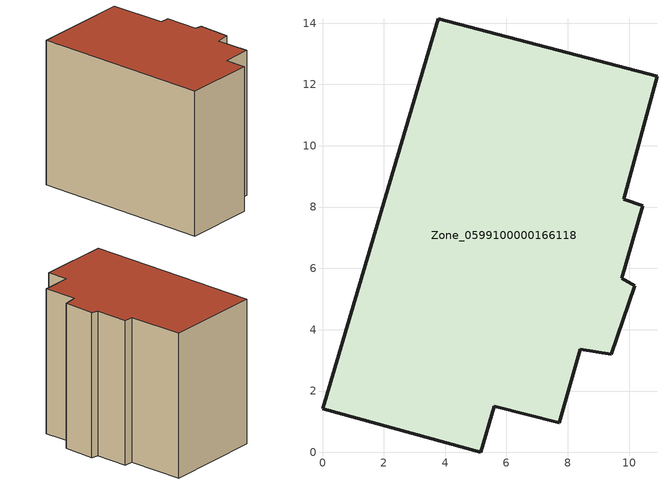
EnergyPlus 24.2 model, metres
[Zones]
Zone_0599100000166118
 floor ground (C_G): 0,1.42 3.78,14.15 10.91,12.26 9.82,8.25 10.44,8.04 9.76,5.68 10.18,5.44 9.42,3.19 8.41,3.36 7.73,0.97 5.61,1.5 5.16,0 z0
 wall outside (C_F): 9.82,8.25 10.91,12.26 3.78,14.15 0,1.42 5.16,0 5.61,1.5 7.73,0.97 8.41,3.36 9.42,3.19 10.18,5.44 9.76,5.68 10.44,8.04 9.82,8.25 z0:10.79
 roof outside (C_R): 9.42,3.19 10.18,5.44 9.76,5.68 10.44,8.04 9.82,8.25 10.91,12.26 3.78,14.15 0,1.42 5.16,0 5.61,1.5 7.73,0.97 8.41,3.36 z10.79
[BUILDING]
Pand.0599100000166118: North Axis=0; Terrain=City; Loads Convergence Tolerance Value=0.04; Temperature Convergence Tolerance Value=0.4; Solar Distribution=FullExterior; Maximum Number of Warmup Days=25; Minimum Number of Warmup Days=1
[Site:Location]
Rotterdam.The.Hague.AP_ZH_NLD Design_Conditions: Latitude=51.96; Longitude=4.45; Time Zone=1; Elevation=-4.5
[SITE:GROUNDTEMPERATURE:BUILDINGSURFACE]
18, 18, 18, 18, 18, 18, 18, 18, 18, 18, 18, 18
[MATERIAL] Thermal Absorptance=0.9; Solar Absorptance=0.7; Visible Absorptance=0.7
Name | Roughness | Thickness | Conductivity | Density | Specific Heat
G.TC.1946 | MediumSmooth | 0.15 | 1 | 540 | 1210
F.TC.1946 | Rough | 0.3 | 0.857143 | 1920 | 840
R.TC.1946 | MediumRough | 0.2 | 0.909091 | 1500 | 1000
[CONSTRUCTION]
C_G: G.TC.1946
C_F: F.TC.1946
C_R: R.TC.1946
[ZONE]
Zone_0599100000166118: Type=1; Multiplier=1; Ceiling Height=Autocalculate; Volume=Autocalculate; Floor Area=autocalculate; Part of Total Floor Area=Yes
[ZONEINFILTRATION:DESIGNFLOWRATE]
Infil_Zone_0599100000166118: Zone or ZoneList or Space or SpaceList=Zone_0599100000166118; Schedule=AlwaysOn; Design Flow Rate Calculation Method=Flow/Area; Flow Rate per Floor Area=0.003; Constant Term Coefficient=1; Temperature Term Coefficient=0; Velocity Term Coefficient=0; Velocity Squared Term Coefficient=0
[HVACTEMPLATE:ZONE:IDEALLOADSAIRSYSTEM]
Zone_0599100000166118: Maximum Heating Supply Air Temperature=50; Minimum Cooling Supply Air Temperature=13; Maximum Heating Supply Air Humidity Ratio=0.0156; Minimum Cooling Supply Air Humidity Ratio=0.0077; Heating Limit=NoLimit; Cooling Limit=NoLimit; Dehumidification Control Type=ConstantSensibleHeatRatio; Cooling Sensible Heat Ratio=0.7; Dehumidification Setpoint=60; Humidification Control Type=None; Humidification Setpoint=30; Outdoor Air Method=None; Outdoor Air Flow Rate per Person=0.00944; Outdoor Air Flow Rate per Zone Floor Area=0; Outdoor Air Flow Rate per Zone=0; Demand Controlled Ventilation Type=None; Outdoor Air Economizer Type=NoEconomizer; Heat Recovery Type=None; Sensible Heat Recovery Effectiveness=0.7; Latent Heat Recovery Effectiveness=0.65
[ZONECONTROL:THERMOSTAT]
ThermostatControl_Zone_0599100000166118: Zone or ZoneList=Zone_0599100000166118; Control Type Schedule=DualSetpointControlType; Control 1=Thermostat_Zone_0599100000166118; Temperature Difference Between Cutout And Setpoint=0
[THERMOSTATSETPOINT:DUALSETPOINT]
Thermostat_Zone_0599100000166118: Heating Setpoint Temperature Schedule=HeatingSetpoint_Zone_0599100000166118; Cooling Setpoint Temperature Schedule=CoolingSetpoint_Zone_0599100000166118
[SCHEDULE:COMPACT]
HeatingSetpoint_Zone_0599100000166118: Through: 12/31, For: AllDays, Until: 24:00, 21
CoolingSetpoint_Zone_0599100000166118: Through: 12/31, For: AllDays, Until: 24:00, 24
DualSetpointControlType: Through: 12/31, For: AllDays, Until: 24:00, 4
AlwaysOn: Through: 12/31, For: AllDays, Until: 24:00, 1
